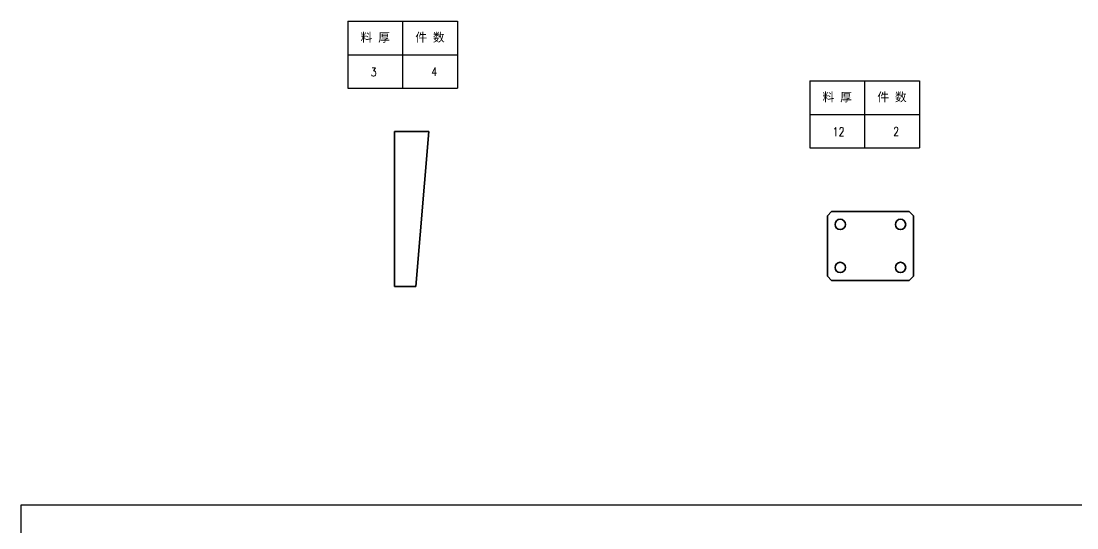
# Model space of a CAD drawing. Header units: millimetres. Extents: x -162325 to -83245, y 277409 to 326486.
# Drawn here: x -160056 to -158831, y 302445 to 303033 of the extents above; entities that cross this region are included whole.
import ezdxf
from ezdxf.enums import TextEntityAlignment as Align

# ---------------------------------------------------------------- set-up
doc = ezdxf.new("R2010")
doc.units = ezdxf.units.MM
doc.layers.add('A3', color=3, linetype='Continuous', lineweight=20)
doc.styles.add('DIM', font='romans.shx', dxfattribs={"width": 0.8, "bigfont": 'bigfont.shx'})
doc.styles.get("Standard").update_dxf_attribs({"font": 'txt', "bigfont": 'gbcbig.shx'})

# ---------------------------------------------------------------- blocks, each defined once
blk = doc.blocks.new('A$C2CD672AE')
for p, q in [((-218.5, -289), (-218.5, 8)), ((-218.5, 8), (201.5, 8))]:
    blk.add_line(p, q)
blk = doc.blocks.new('1：1横')
blk.add_blockref('A$C2CD672AE', (-8412.44, 515.87))
blk = doc.blocks.new('*T608')
at = {"color": 0, "linetype": 'ByBlock', "lineweight": -2, "transparency": 16777216}
for p, q in [((0, 0), (127, 0)), ((0, 0), (0, -78)), ((63.5, 0), (63.5, -78)), ((127, 0), (127, -78)), ((0, -39), (127, -39)), ((0, -78), (127, -78))]:
    blk.add_line(p, q, dxfattribs=at)
at = {"color": 0, "transparency": 16777216, "char_height": 10, "width": 60.5, "attachment_point": 5}
for s, insert in [('{\\fSimSun|b0|i0|c134|p2;料 厚}', (31.75, -19.5)), ('{\\fSimSun|b0|i0|c134|p2;件 数}', (95.25, -19.5))]:
    blk.add_mtext(s, dxfattribs=dict(at, insert=insert))
blk = doc.blocks.new('拆图参数')
blk.add_blockref('*T608', (-63.5, 78))
at = {"style": 'DIM', "width": 0.8}
blk.add_attdef('6', text='', height=10, dxfattribs=at).set_placement((-37.1, 18.9), align=Align.MIDDLE_LEFT)
blk.add_attdef('1', text='', height=10, dxfattribs=at).set_placement((36.6, 19.3), align=Align.MIDDLE_CENTER)

msp = doc.modelspace()

# ---------------------------------------------------------------- linework, layer by layer
at = {"color": 7, "lineweight": 35}
for p, q in [((-159622.914, 302725.226), (-159622.914, 302905.226)), ((-159622.914, 302905.226), (-159582.914, 302905.226)), ((-159582.914, 302905.226), (-159597.914, 302725.226)), ((-159115.354, 302812.275), (-159120.354, 302807.275)), ((-159115.354, 302812.275), (-159025.354, 302812.275)), ((-159020.354, 302807.275), (-159025.354, 302812.275)), ((-159120.354, 302807.275), (-159120.354, 302737.275)), ((-159020.354, 302737.275), (-159020.354, 302807.275)), ((-159115.354, 302732.275), (-159120.354, 302737.275)), ((-159025.354, 302732.275), (-159020.354, 302737.275)), ((-159597.914, 302725.226), (-159622.914, 302725.226)), ((-159025.354, 302732.275), (-159115.354, 302732.275))]:
    msp.add_line(p, q, dxfattribs=at)
for centre in [(-159105.354, 302797.275), (-159035.354, 302797.275), (-159105.354, 302747.275), (-159035.354, 302747.275)]:
    msp.add_circle(centre, 6, dxfattribs=at)
at = {"layer": 'A3'}
msp.add_lwpolyline([(-160056.273, 302471.803), (-158376.273, 302471.803), (-158376.273, 301283.803), (-160056.273, 301283.803)], close=True, dxfattribs=at)

# ---------------------------------------------------------------- block references
for p, values in [((-159613.35, 302955.306), {'1': '4', '6': '3'}), ((-159077.062, 302886.012), {'1': '2', '6': '12'})]:
    msp.add_blockref('拆图参数', p).add_auto_attribs(values)
at = {"color": 2, "xscale": 4, "yscale": 4, "zscale": 4}
msp.add_blockref('1：1横', (-125532.513, 300376.34), dxfattribs=at)

doc.saveas('drawing.dxf')
